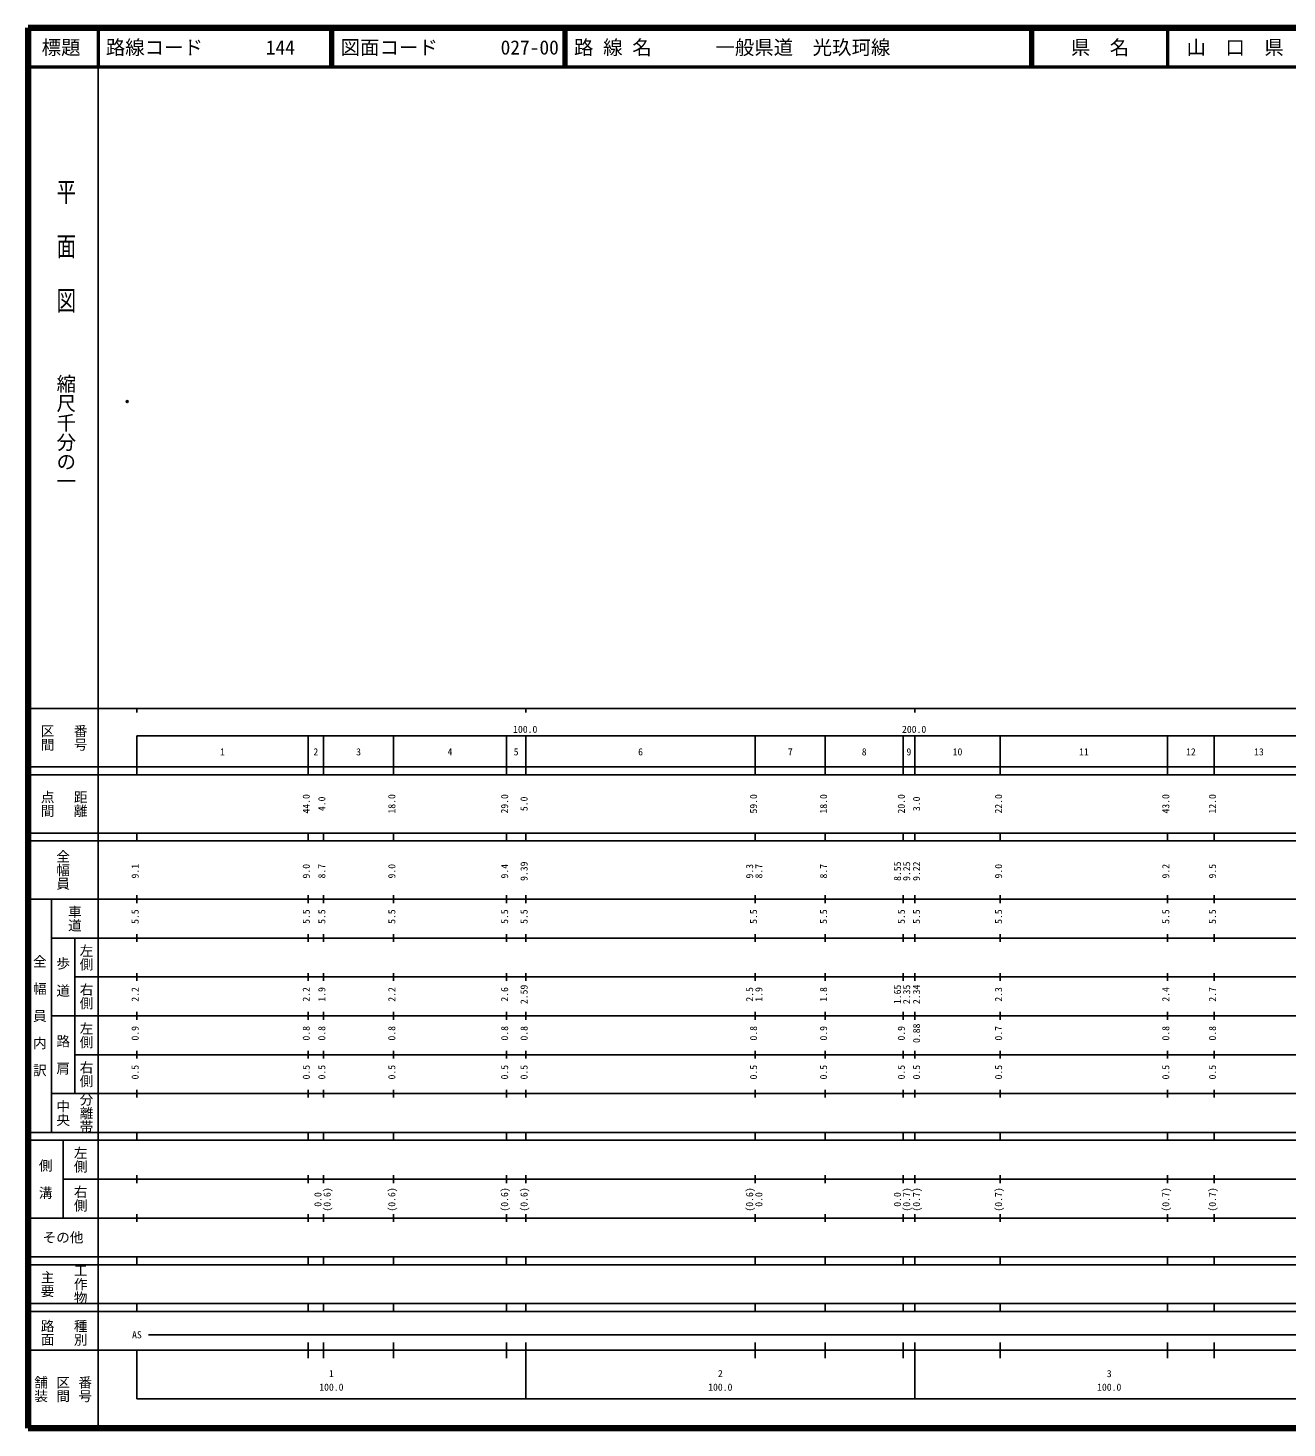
# Model space of a CAD drawing. Units: millimetres on the paper. Extents: x 40 to 680, y 20 to 380.
# Drawn here: x 40 to 363.7, y 20 to 380 of the extents above; entities that cross this region are included whole.
import ezdxf
from ezdxf.enums import TextEntityAlignment as Align

# ---------------------------------------------------------------- set-up
doc = ezdxf.new("R2010")
doc.units = ezdxf.units.MM
doc.header["$PDMODE"] = 32
doc.header["$PDSIZE"] = 0.5
doc.layers.add('M-OTRS', color=6, linetype='Continuous')
doc.layers.add('M-TTL-TXT', color=7, linetype='Continuous')
for name, color, linetype, lineweight in [('M-TTL', 7, 'Continuous', 140), ('M-TTL-BAND', 7, 'Continuous', 25), ('M-TTL-LINE', 7, 'Continuous', 50)]:
    doc.layers.add(name, color=color, linetype=linetype, lineweight=lineweight)
doc.styles.add('@ＭＳ ゴシック', font='')
doc.styles.add('ＭＳ ゴシック', font='')
doc.styles.get('@ＭＳ ゴシック').set_extended_font_data('@MS Gothic')
doc.styles.get('ＭＳ ゴシック').set_extended_font_data('MS Gothic')

msp = doc.modelspace()

# ---------------------------------------------------------------- linework, layer by layer
at = {"layer": 'M-OTRS'}
msp.add_point((65.511, 283.933), dxfattribs=at)
at = {"layer": 'M-TTL', "color": 2}
for p, q in [((40, 380), (40, 20)), ((680, 380), (40, 380)), ((40, 20), (680, 20))]:
    msp.add_line(p, q, dxfattribs=at)
at = {"layer": 'M-TTL-BAND'}
for p, q in [((58, 370), (58, 20)), ((40, 205), (579, 205)), ((68, 205), (68, 204)), ((168, 205), (168, 204)), ((268, 205), (268, 204)), ((68, 198), (579, 198)), ((68, 198), (68, 188)), ((112, 188), (112, 198)), ((116, 188), (116, 198)), ((134, 188), (134, 198)), ((163, 188), (163, 198)), ((168, 188), (168, 198)), ((227, 188), (227, 198)), ((245, 188), (245, 198)), ((265, 188), (265, 198)), ((268, 188), (268, 198)), ((290, 188), (290, 198)), ((333, 188), (333, 198)), ((345, 188), (345, 198)), ((40, 190), (579, 190)), ((40, 188), (579, 188)), ((40, 173), (579, 173)), ((68, 171), (68, 173)), ((112, 171), (112, 173)), ((116, 171), (116, 173)), ((134, 171), (134, 173)), ((163, 171), (163, 173)), ((168, 171), (168, 173)), ((227, 171), (227, 173)), ((245, 171), (245, 173)), ((265, 171), (265, 173)), ((268, 171), (268, 173)), ((290, 171), (290, 173)), ((333, 171), (333, 173)), ((345, 171), (345, 173)), ((40, 171), (579, 171)), ((40, 156), (579, 156)), ((46, 96), (46, 156)), ((68, 155), (68, 157)), ((112, 155), (112, 157)), ((116, 155), (116, 157)), ((134, 155), (134, 157)), ((163, 155), (163, 157)), ((168, 155), (168, 157)), ((227, 155), (227, 157)), ((245, 155), (245, 157)), ((265, 155), (265, 157)), ((268, 155), (268, 157)), ((290, 155), (290, 157)), ((333, 155), (333, 157)), ((345, 155), (345, 157)), ((46, 146), (579, 146)), ((52, 146), (52, 106)), ((68, 145), (68, 147)), ((112, 145), (112, 147)), ((116, 145), (116, 147)), ((134, 145), (134, 147)), ((163, 145), (163, 147)), ((168, 145), (168, 147)), ((227, 145), (227, 147)), ((245, 145), (245, 147)), ((265, 145), (265, 147)), ((268, 145), (268, 147)), ((290, 145), (290, 147)), ((333, 145), (333, 147)), ((345, 145), (345, 147)), ((68, 135), (68, 137)), ((112, 135), (112, 137)), ((116, 135), (116, 137)), ((134, 135), (134, 137)), ((163, 135), (163, 137)), ((168, 135), (168, 137)), ((227, 135), (227, 137)), ((245, 135), (245, 137)), ((265, 135), (265, 137)), ((268, 135), (268, 137)), ((290, 135), (290, 137)), ((333, 135), (333, 137)), ((345, 135), (345, 137)), ((52, 136), (579, 136)), ((46, 126), (579, 126)), ((68, 125), (68, 127)), ((112, 125), (112, 127)), ((116, 125), (116, 127)), ((134, 125), (134, 127)), ((163, 125), (163, 127)), ((168, 125), (168, 127)), ((227, 125), (227, 127)), ((245, 125), (245, 127)), ((265, 125), (265, 127)), ((268, 125), (268, 127)), ((290, 125), (290, 127)), ((333, 125), (333, 127)), ((345, 125), (345, 127)), ((52, 116), (579, 116)), ((68, 115), (68, 117)), ((112, 115), (112, 117)), ((116, 115), (116, 117)), ((134, 115), (134, 117)), ((163, 115), (163, 117)), ((168, 115), (168, 117)), ((227, 115), (227, 117)), ((245, 115), (245, 117)), ((265, 115), (265, 117)), ((268, 115), (268, 117)), ((290, 115), (290, 117)), ((333, 115), (333, 117)), ((345, 115), (345, 117)), ((46, 106), (579, 106)), ((68, 105), (68, 107)), ((112, 105), (112, 107)), ((116, 105), (116, 107)), ((134, 105), (134, 107)), ((163, 105), (163, 107)), ((168, 105), (168, 107)), ((227, 105), (227, 107)), ((245, 105), (245, 107)), ((265, 105), (265, 107)), ((268, 105), (268, 107)), ((290, 105), (290, 107)), ((333, 105), (333, 107)), ((345, 105), (345, 107)), ((40, 96), (579, 96)), ((40, 94), (579, 94)), ((49, 94), (49, 74)), ((68, 94), (68, 96)), ((112, 94), (112, 96)), ((116, 94), (116, 96)), ((134, 94), (134, 96)), ((163, 94), (163, 96)), ((168, 94), (168, 96)), ((227, 94), (227, 96)), ((245, 94), (245, 96)), ((265, 94), (265, 96)), ((268, 94), (268, 96)), ((290, 94), (290, 96)), ((333, 94), (333, 96)), ((345, 94), (345, 96)), ((49, 84), (579, 84)), ((68, 83), (68, 85)), ((112, 83), (112, 85)), ((116, 83), (116, 85)), ((134, 83), (134, 85)), ((163, 83), (163, 85)), ((168, 83), (168, 85)), ((227, 83), (227, 85)), ((245, 83), (245, 85)), ((265, 83), (265, 85)), ((268, 83), (268, 85)), ((290, 83), (290, 85)), ((333, 83), (333, 85)), ((345, 83), (345, 85)), ((40, 74), (579, 74)), ((68, 73), (68, 75)), ((112, 73), (112, 75)), ((116, 73), (116, 75)), ((134, 73), (134, 75)), ((163, 73), (163, 75)), ((168, 73), (168, 75)), ((227, 73), (227, 75)), ((245, 73), (245, 75)), ((265, 73), (265, 75)), ((268, 73), (268, 75)), ((290, 73), (290, 75)), ((333, 73), (333, 75)), ((345, 73), (345, 75)), ((40, 64), (579, 64)), ((40, 62), (579, 62)), ((68, 62), (68, 64)), ((112, 62), (112, 64)), ((116, 62), (116, 64)), ((134, 62), (134, 64)), ((163, 62), (163, 64)), ((168, 62), (168, 64)), ((227, 62), (227, 64)), ((245, 62), (245, 64)), ((265, 62), (265, 64)), ((268, 62), (268, 64)), ((290, 62), (290, 64)), ((333, 62), (333, 64)), ((345, 62), (345, 64)), ((40, 52), (579, 52)), ((68, 50), (68, 52)), ((112, 50), (112, 52)), ((116, 50), (116, 52)), ((134, 50), (134, 52)), ((163, 50), (163, 52)), ((168, 50), (168, 52)), ((227, 50), (227, 52)), ((245, 50), (245, 52)), ((265, 50), (265, 52)), ((268, 50), (268, 52)), ((290, 50), (290, 52)), ((333, 50), (333, 52)), ((345, 50), (345, 52)), ((40, 50), (579, 50)), ((71, 44), (565, 44)), ((40, 40), (579, 40)), ((68, 40), (68, 27.5)), ((112, 38), (112, 42)), ((116, 38), (116, 42)), ((134, 38), (134, 42)), ((163, 38), (163, 42)), ((168, 27.5), (168, 42)), ((227, 38), (227, 42)), ((245, 38), (245, 42)), ((265, 38), (265, 42)), ((268, 27.5), (268, 42)), ((290, 38), (290, 42)), ((333, 38), (333, 42)), ((345, 38), (345, 42)), ((68, 27.5), (579, 27.5))]:
    msp.add_line(p, q, dxfattribs=at)
at = {"layer": 'M-TTL-LINE'}
for p, q in [((58, 380), (58, 370)), ((117.75, 380), (117.75, 370)), ((118.25, 380), (118.25, 370)), ((177.75, 380), (177.75, 370)), ((178.25, 380), (178.25, 370)), ((297.75, 380), (297.75, 370)), ((298.25, 380), (298.25, 370)), ((333, 380), (333, 370)), ((40, 370), (680, 370))]:
    msp.add_line(p, q, dxfattribs=at)

# ---------------------------------------------------------------- texts
at = {"layer": 'M-TTL-BAND', "style": '@ＭＳ ゴシック', "width": 1.4}
msp.add_text('平  面  図', height=3.666, rotation=270, dxfattribs=at).set_placement((49.777, 306.475), align=Align.MIDDLE_RIGHT)
at = {"layer": 'M-TTL-BAND', "style": '@ＭＳ ゴシック'}
msp.add_text('縮尺千分の一', height=3.666, rotation=270, dxfattribs=at).set_placement((49.777, 261.03), align=Align.MIDDLE_RIGHT)
for s, p in [('区間', (45, 197.5)), ('番号', (53.5, 197.5)), ('点間', (45, 180.5)), ('距離', (53.5, 180.5)), ('全幅員', (49, 163.5)), ('車道', (52, 151)), ('左側', (55, 141)), ('全\u3000幅\u3000員\u3000内\u3000訳', (43, 126)), ('歩\u3000道', (49, 136)), ('右側', (55, 131)), ('左側', (55, 121)), ('路\u3000肩', (49, 116)), ('右側', (55, 111)), ('分離帯', (55, 101)), ('中央', (49, 101)), ('左側', (53.5, 89)), ('側\u3000溝', (44.5, 84)), ('右側', (53.5, 79)), ('工作物', (53.5, 57)), ('主要', (45, 57)), ('路面', (45, 44.5)), ('種別', (53.5, 44.5)), ('舗装', (43.333, 30)), ('区間', (49, 30)), ('番号', (54.667, 30))]:
    msp.add_text(s, height=2.566, rotation=270, dxfattribs=at).set_placement(p, align=Align.MIDDLE_CENTER)
at = {"layer": 'M-TTL-BAND', "style": 'ＭＳ ゴシック'}
for s, p in [('100.0', (167.844, 198.195)), ('200.0', (267.844, 198.195)), ('1', (90, 192.405)), ('2', (114, 192.405)), ('3', (125, 192.405)), ('4', (148.5, 192.405)), ('5', (165.5, 192.405)), ('6', (197.5, 192.405)), ('7', (236, 192.405)), ('8', (255, 192.405)), ('9', (266.5, 192.405)), ('10', (279, 192.405)), ('11', (311.5, 192.405)), ('12', (339, 192.405)), ('13', (356.5, 192.405)), ('AS', (68, 42.5)), ('1', (118, 32.523)), ('2', (218, 32.523)), ('3', (318, 32.523)), ('100.0', (118, 29.033)), ('100.0', (218, 29.033)), ('100.0', (318, 29.033))]:
    msp.add_text(s, height=1.833, dxfattribs=at).set_placement(p, align=Align.BOTTOM_CENTER)
for s, p in [('44.0', (113, 180.5)), ('4.0', (117, 180.5)), ('18.0', (135, 180.5)), ('29.0', (164, 180.5)), ('5.0', (169, 180.5)), ('59.0', (228, 180.5)), ('18.0', (246, 180.5)), ('20.0', (266, 180.5)), ('3.0', (269.911, 180.5)), ('22.0', (291, 180.5)), ('43.0', (334, 180.5)), ('12.0', (346, 180.5)), ('9.1', (69, 163.174)), ('9.0', (113, 163.174)), ('8.7', (117, 163.174)), ('9.0', (135, 163.174)), ('9.4', (164, 163.174)), ('9.39', (169, 163.174)), ('9.3', (227, 163.174)), ('8.7', (229.37, 163.174)), ('8.7', (246, 163.174)), ('8.55', (265, 163.174)), ('9.25', (267.37, 163.174)), ('9.22', (269.911, 163.174)), ('9.0', (291, 163.174)), ('9.2', (334, 163.174)), ('9.5', (346, 163.174)), ('5.5', (69, 151.5)), ('5.5', (113, 151.5)), ('5.5', (117, 151.5)), ('5.5', (135, 151.5)), ('5.5', (164, 151.5)), ('5.5', (169, 151.5)), ('5.5', (228, 151.5)), ('5.5', (246, 151.5)), ('5.5', (266, 151.5)), ('5.5', (269.911, 151.5)), ('5.5', (291, 151.5)), ('5.5', (334, 151.5)), ('5.5', (346, 151.5)), ('2.2', (69, 131.5)), ('2.2', (113, 131.5)), ('1.9', (117, 131.5)), ('2.2', (135, 131.5)), ('2.6', (164, 131.5)), ('2.59', (169, 131.5)), ('2.5', (227, 131.5)), ('1.9', (229.37, 131.5)), ('1.8', (246, 131.5)), ('1.65', (265, 131.5)), ('2.35', (267.37, 131.5)), ('2.34', (269.911, 131.5)), ('2.3', (291, 131.5)), ('2.4', (334, 131.5)), ('2.7', (346, 131.5)), ('0.9', (69, 121.5)), ('0.8', (113, 121.5)), ('0.8', (117, 121.5)), ('0.8', (135, 121.5)), ('0.8', (164, 121.5)), ('0.8', (169, 121.5)), ('0.8', (228, 121.5)), ('0.9', (246, 121.5)), ('0.9', (266, 121.5)), ('0.88', (269.911, 121.5)), ('0.7', (291, 121.5)), ('0.8', (334, 121.5)), ('0.8', (346, 121.5)), ('0.5', (69, 111.5)), ('0.5', (113, 111.5)), ('0.5', (117, 111.5)), ('0.5', (135, 111.5)), ('0.5', (164, 111.5)), ('0.5', (169, 111.5)), ('0.5', (228, 111.5)), ('0.5', (246, 111.5)), ('0.5', (266, 111.5)), ('0.5', (269.911, 111.5)), ('0.5', (291, 111.5)), ('0.5', (334, 111.5)), ('0.5', (346, 111.5)), ('0.0', (116, 78.764)), ('(0.6)', (118.37, 78.764)), ('(0.6)', (135, 78.764)), ('(0.6)', (164, 78.764)), ('(0.6)', (169, 78.764)), ('(0.6)', (227, 78.764)), ('0.0', (229.37, 78.764)), ('0.0', (265, 78.764)), ('(0.7)', (267.37, 78.764)), ('(0.7)', (269.911, 78.764)), ('(0.7)', (291, 78.764)), ('(0.7)', (334, 78.764)), ('(0.7)', (346, 78.764))]:
    msp.add_text(s, height=1.833, rotation=90, dxfattribs=at).set_placement(p, align=Align.BOTTOM_CENTER)
msp.add_text('その他', height=2.566, dxfattribs=at).set_placement((49, 69), align=Align.MIDDLE_CENTER)
at = {"layer": 'M-TTL-TXT', "style": 'ＭＳ ゴシック'}
for s, p in [('標題', (48.5, 375)), ('県\u3000名', (315.625, 375)), ('山\u3000口\u3000県', (350.375, 375))]:
    msp.add_text(s, height=3.666, dxfattribs=at).set_placement(p, align=Align.MIDDLE_CENTER)
for s, p in [('路線コード', (60, 375)), ('144', (101.142, 375)), ('図面コード', (120.38, 375)), ('027-00', (161.521, 375)), ('路 線 名', (180.38, 375)), ('一般県道\u3000光玖珂線', (216.734, 375))]:
    msp.add_text(s, height=3.666, dxfattribs=at).set_placement(p, align=Align.MIDDLE_LEFT)

doc.saveas('drawing.dxf')
